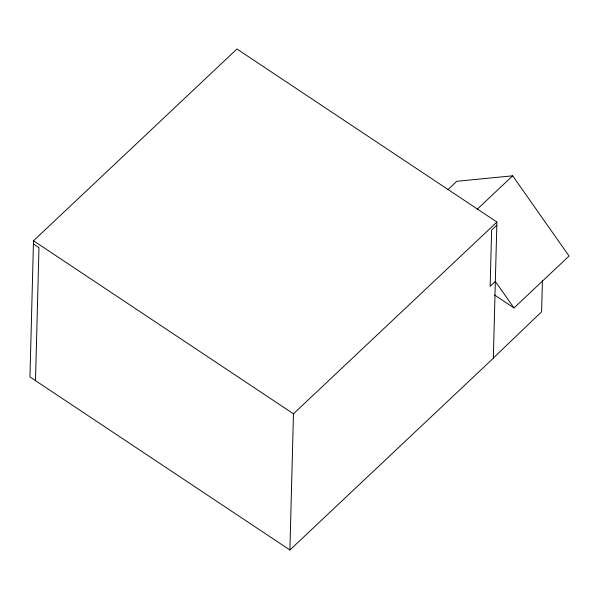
<?xml version="1.0" encoding="UTF-8"?>
<svg xmlns="http://www.w3.org/2000/svg" width="599" height="599" viewBox="0 0 599 599"><rect width="100%" height="100%" fill="white"/><g stroke="black" fill="none" stroke-linecap="round" stroke-linejoin="round"><path stroke-width="0.9" d="M33.514 240.776L29.95 376.958L289.901 549.994L493.336 358.224L496.9 222.042L236.949 49.006L33.514 240.776L293.465 413.812L289.901 549.994M35.498 380.65L38.98 247.619L33.432 243.928M542.432 280.399L541.608 311.772L493.336 358.037M447.925 189.621L456.767 181.287L512.677 175.814L569.05 256.035L513.994 307.931L494.512 294.97M477.328 209.133L512.677 175.814M293.465 413.812L496.9 222.042M496.818 225.194L491.622 230.091L490.154 286.3L495.343 281.403L513.994 307.931"/></g></svg>
